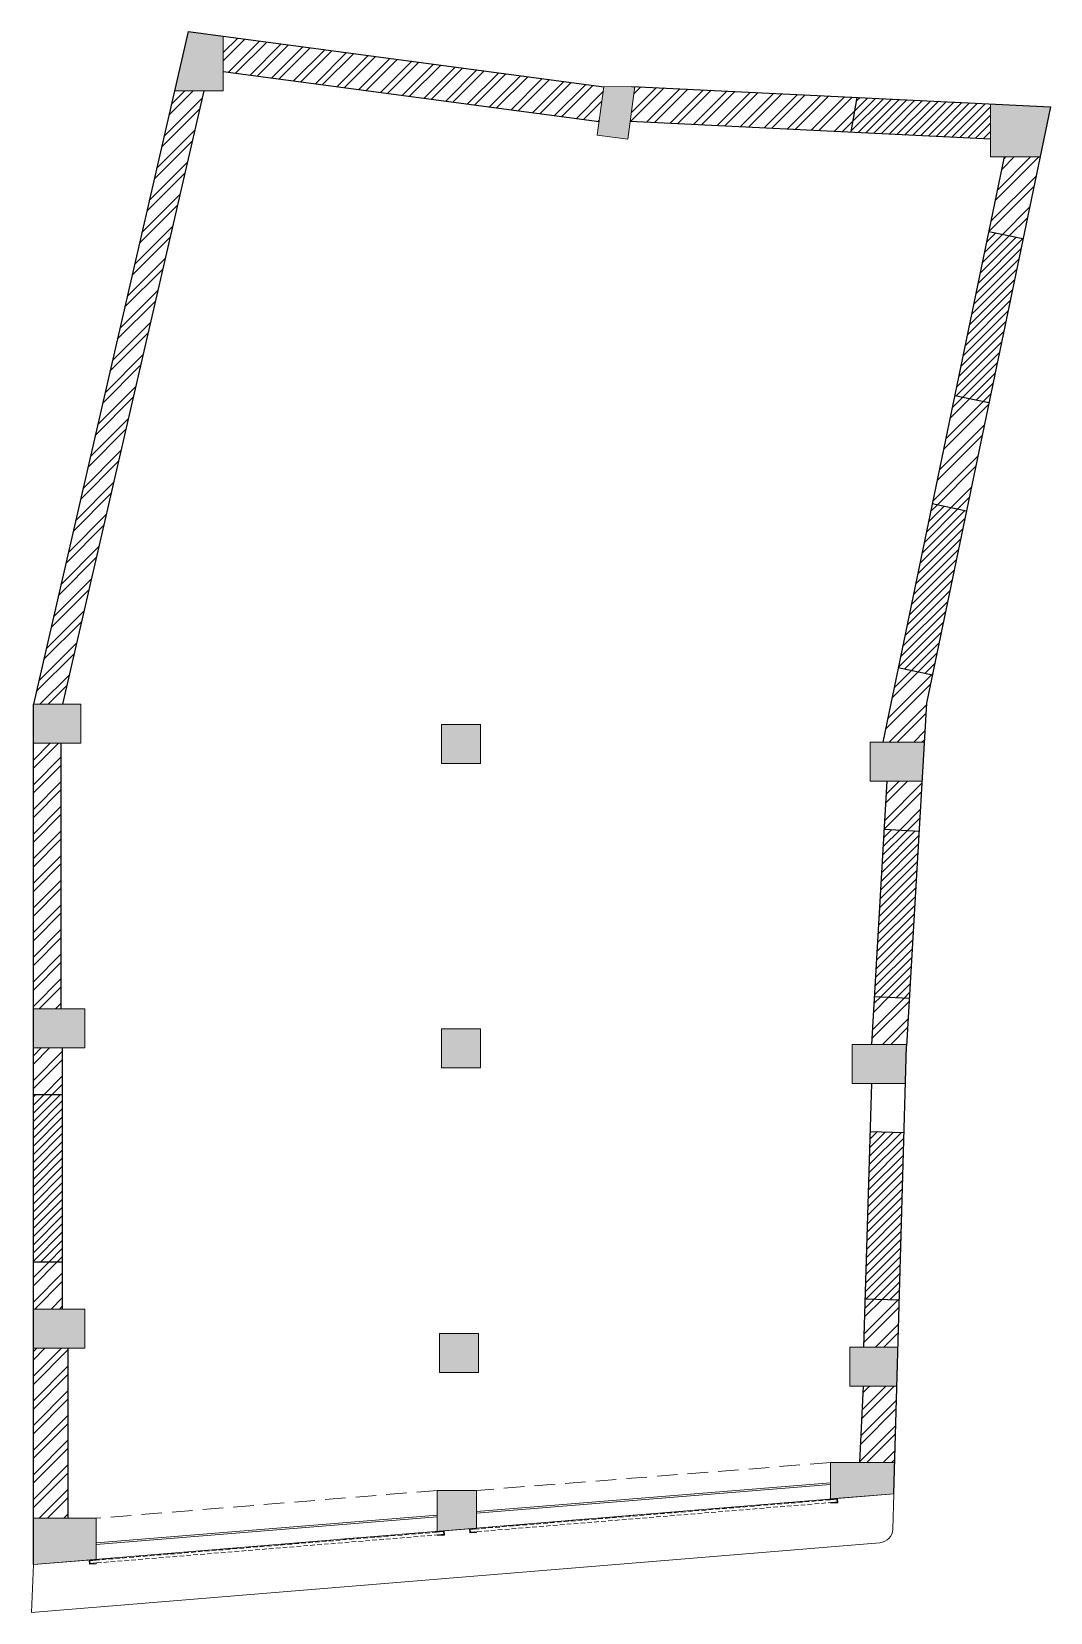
# Model space of a CAD drawing. Header units: feet. Extents: x -4269 to 3033, y -5575 to 5752.
import ezdxf

# ---------------------------------------------------------------- set-up
doc = ezdxf.new("R2010")
doc.units = ezdxf.units.FT
doc.header["$LTSCALE"] = 33
doc.header["$MEASUREMENT"] = 0
doc.linetypes.add('HIDDEN', pattern=[9.525, 6.35, -3.175])
doc.linetypes.add('HIDDENX2', pattern=[0.75, 0.5, -0.25])
for name, color, linetype, lineweight in [('A-COL', 243, 'Continuous', 9), ('A-Glazing', 4, 'Continuous', 20), ('A-shutter', 8, 'Continuous', 18), ('A-STAIR', 6, 'Continuous', 5), ('beam', 90, 'Continuous', 9), ('column hatch', 5, 'Continuous', 0), ('LN-HATCH', 251, 'Continuous', 0), ('rolling shutter', 1, 'Continuous', 5)]:
    doc.layers.add(name, color=color, linetype=linetype, lineweight=lineweight)
doc.layers.add('A-WALL', color=1, linetype='Continuous')
pattern_1 = [(225, (-5864106.86, 5280898.62), (29.43331977, -29.43331977), [])]

# ---------------------------------------------------------------- blocks, each defined once
blk = doc.blocks.new('*U2')
at = {"layer": 'A-shutter', "color": 5, "ltscale": 10}
for points in [[(41038450, -1561539), (41038450, -1561544), (41038405, -1561544), (41038405, -1561564), (41038450, -1561564), (41038450, -1561569), (41038400, -1561569), (41038400, -1561539)], [(41040904, -1561539), (41040904, -1561544), (41040949, -1561544), (41040949, -1561564), (41040904, -1561564), (41040904, -1561569), (41040954, -1561569), (41040954, -1561539)]]:
    blk.add_lwpolyline(points, close=True, dxfattribs=at)
at = {"layer": 'A-shutter', "color": 5, "linetype": 'HIDDENX2', "ltscale": 2}
blk.add_lwpolyline([(41038405, -1561544), (41038405, -1561564), (41040949, -1561564), (41040949, -1561544)], close=True, dxfattribs=at)
blk = doc.blocks.new('*U3')
at = {"layer": 'A-shutter', "color": 5, "ltscale": 10}
for points in [[(41038450, -1561539), (41038450, -1561544), (41038405, -1561544), (41038405, -1561564), (41038450, -1561564), (41038450, -1561569), (41038400, -1561569), (41038400, -1561539)], [(41040998, -1561539), (41040998, -1561544), (41041043, -1561544), (41041043, -1561564), (41040998, -1561564), (41040998, -1561569), (41041048, -1561569), (41041048, -1561539)]]:
    blk.add_lwpolyline(points, close=True, dxfattribs=at)
at = {"layer": 'A-shutter', "color": 5, "linetype": 'HIDDENX2', "ltscale": 2}
blk.add_lwpolyline([(41038405, -1561544), (41038405, -1561564), (41041043, -1561564), (41041043, -1561544)], close=True, dxfattribs=at)

msp = doc.modelspace()

# ---------------------------------------------------------------- hatches: boundary and pattern name
at = {"layer": 'column hatch'}
h = msp.add_hatch(color=8, dxfattribs=at)
h.dxf.hatch_style = 1
h.paths.add_polyline_path([(1917, -4502), (1457, -4502), (1457, -4762), (1911, -4727)])
h.paths.add_polyline_path([(1941, -3674), (1595, -3674), (1595, -3954), (1933, -3954)])
h.paths.add_polyline_path([(2002, -1519), (2003, -1505), (1612, -1505), (1612, -1785), (1994, -1785)])
h.paths.add_polyline_path([(2129, 661), (1742, 661), (1742, 381), (2113, 381)])
h.paths.add_polyline_path([(3033, 5213), (2603, 5234), (2603, 4854), (2959, 4854)])
h.paths.add_polyline_path([(54, 5359), (33, 5360), (-168, 5357), (-214, 5010), (4, 4981)])
h.paths.add_polyline_path([(-2895, 5719), (-3147, 5752), (-3245, 5327), (-2895, 5327)])
h.paths.add_polyline_path([(-3916, 933), (-4256, 933), (-4256, 653), (-3916, 653)])
h.paths.add_polyline_path([(-1051, 787), (-1331, 787), (-1331, 507), (-1051, 507)])
h.paths.add_polyline_path([(-1051, -1393), (-1331, -1393), (-1331, -1673), (-1051, -1673)])
h.paths.add_polyline_path([(-3886, -1251), (-4256, -1251), (-4256, -1531), (-3886, -1531)])
h.paths.add_polyline_path([(-1065, -3577), (-1344, -3577), (-1345, -3857), (-1065, -3857)])
h.paths.add_polyline_path([(-3886, -3402), (-4256, -3402), (-4256, -3682), (-3886, -3682)])
h = msp.add_hatch(color=8, dxfattribs=at)
h.dxf.hatch_style = 1
h.paths.add_polyline_path([(-1081, -4701), (-1361, -4701), (-1361, -4996), (-1081, -4973)])
h = msp.add_hatch(color=8, dxfattribs=at)
h.dxf.hatch_style = 1
h.paths.add_polyline_path([(-3806, -4901), (-4256, -4901), (-4256, -5233), (-3806, -5196)])
at = {"layer": 'LN-HATCH'}
h = msp.add_hatch(dxfattribs=at)
h.set_pattern_fill('ANSI32', color=256, scale=333, angle=180)
h.set_pattern_definition([(225, (-5864106.86, 5280898.62), (88.2999593, -88.2999593), []), (225, (-5864165.73, 5280898.62), (88.2999593, -88.2999593), [])])
h.paths.add_polyline_path([(1933, -3954), (1695, -3954), (1667, -4502), (1917, -4502)])
h.paths.add_polyline_path([(1649, 5281), (54, 5359), (21, 5110), (1605, 5033)])
h.paths.add_polyline_path([(-168, 5357), (-2895, 5719), (-2895, 5467), (-201, 5109)])
h.paths.add_polyline_path([(-3035, 5327), (-3245, 5327), (-4256, 933), (-4046, 933)])
h.paths.add_polyline_path([(-4056, 653), (-4256, 653), (-4256, -1251), (-4056, -1251)])
h.paths.add_polyline_path([(-4006, -3682), (-4256, -3682), (-4256, -4901), (-4006, -4901)])
h.paths.add_polyline_path([(2592, 4320), (2837, 4269), (2959, 4854), (2703, 4854)])
h.paths.add_polyline_path([(2188, 1144), (1943, 1195), (1832, 661), (2129, 661), (2145, 939)])
h.paths.add_polyline_path([(2187, 2370), (2432, 2319), (2593, 3094), (2348, 3145)])
h.paths.add_polyline_path([(2022, -1175), (1772, -1161), (1752, -1505), (2003, -1505)])
h.paths.add_polyline_path([(1842, 37), (2092, 23), (2113, 381), (1862, 381)])
h.paths.add_polyline_path([(1950, -3336), (1706, -3329), (1695, -3674), (1941, -3674)])
h.paths.add_polyline_path([(-4256, -1866), (-4046, -1866), (-4046, -1531), (-4256, -1531)])
h.paths.add_polyline_path([(-4046, -3066), (-4256, -3066), (-4256, -3402), (-4046, -3402)])
h = msp.add_hatch(dxfattribs=at)
h.set_pattern_fill('ANSI31', color=256, scale=333, angle=180)
h.set_pattern_definition(pattern_1)
h.paths.add_polyline_path([(2603, 5234), (1649, 5281), (1605, 5033), (2603, 4984)])
h = msp.add_hatch(dxfattribs=at)
h.set_pattern_fill('ANSI31', color=256, scale=333, angle=180)
h.set_pattern_definition(pattern_1)
h.paths.add_polyline_path([(2837, 4269), (2592, 4320), (2348, 3145), (2593, 3094)])
h.paths.add_polyline_path([(2432, 2319), (2187, 2370), (1943, 1195), (2188, 1144)])
h.paths.add_polyline_path([(2092, 23), (1842, 37), (1772, -1161), (2022, -1175)])
h.paths.add_polyline_path([(1984, -2136), (1742, -2129), (1706, -3329), (1950, -3336)])
h.paths.add_polyline_path([(-4046, -1866), (-4256, -1866), (-4256, -3066), (-4046, -3066)])

# ---------------------------------------------------------------- linework, layer by layer
at = {"layer": 'A-COL'}
for p, q in [((-2895, 5719), (-2895, 5327)), ((-2895, 5327), (-3245, 5327)), ((-168, 5357), (-214, 5010)), ((-168, 5357), (33, 5360)), ((4, 4981), (54, 5359)), ((2603, 5234), (2603, 4854)), ((-214, 5010), (4, 4981)), ((-214, 5010), (4, 4981)), ((-214, 5010), (4, 4981)), ((2603, 4854), (2959, 4854)), ((-3916, 933), (-4256, 933)), ((-3916, 653), (-3916, 933)), ((-1331, 787), (-1051, 787)), ((-1331, 507), (-1331, 787)), ((-1051, 507), (-1051, 787)), ((-4256, 653), (-3916, 653)), ((2129, 661), (1742, 661)), ((1742, 661), (1742, 381)), ((-1331, 507), (-1051, 507)), ((1742, 381), (2113, 381)), ((-3886, -1251), (-4256, -1251)), ((-3886, -1531), (-3886, -1251)), ((-1331, -1393), (-1051, -1393)), ((-1331, -1673), (-1331, -1393)), ((-1051, -1673), (-1051, -1393)), ((-4256, -1531), (-3886, -1531)), ((2003, -1505), (1612, -1505)), ((1612, -1505), (1612, -1785)), ((-1331, -1673), (-1051, -1673)), ((1612, -1785), (1994, -1785)), ((-3886, -3402), (-4256, -3402)), ((-3886, -3682), (-3886, -3402)), ((-1345, -3577), (-1065, -3577)), ((-1345, -3857), (-1345, -3577)), ((-1065, -3857), (-1065, -3577)), ((-4256, -3682), (-3886, -3682)), ((1941, -3674), (1595, -3674)), ((1595, -3674), (1595, -3954)), ((-1345, -3857), (-1065, -3857)), ((1595, -3954), (1933, -3954)), ((1457, -4762), (1457, -4502)), ((1457, -4502), (1917, -4502)), ((-1361, -4996), (-1361, -4701)), ((-1361, -4701), (-1081, -4701)), ((-1361, -4701), (-1081, -4701)), ((-1081, -4701), (-1081, -4972)), ((1457, -4762), (1911, -4727)), ((-3806, -4901), (-4256, -4901)), ((-3806, -5196), (-3806, -4901)), ((-1361, -4871), (-1360, -4871)), ((-1361, -4996), (-1083, -4973)), ((-4256, -5233), (-3806, -5196))]:
    msp.add_line(p, q, dxfattribs=at)
msp.add_lwpolyline([(-1361, -4701), (-1081, -4701), (-1081, -4973), (-1361, -4996)], close=True, dxfattribs=at)
at = {"layer": 'A-Glazing'}
for points in [[(-1081, -4853), (1457, -4648), (1457, -4660), (-1081, -4865)], [(-3806, -5077), (-1361, -4879), (-1361, -4891), (-3806, -5089)]]:
    msp.add_lwpolyline(points, close=True, dxfattribs=at)
at = {"layer": 'A-STAIR'}
for p, q in [((1911, -4727), (-4256, -5233)), ((1911, -4727), (1904, -4979)), ((1812, -5076), (-4269, -5575)), ((-4256, -5233), (-4269, -5575))]:
    msp.add_line(p, q, dxfattribs=at)
msp.add_arc((1804, -4976), 100, 274.6955, 358.3799, dxfattribs=at)
at = {"layer": 'A-WALL'}
for p, q in [((-3147, 5752), (-4256, 933)), ((-3147, 5752), (-168, 5357)), ((-2895, 5467), (-201, 5109)), ((-3035, 5327), (-4046, 933)), ((33, 5360), (3033, 5213)), ((1605, 5033), (1649, 5281)), ((3033, 5213), (2145, 939)), ((21, 5110), (2603, 4984)), ((2703, 4854), (1832, 661)), ((2592, 4320), (2837, 4269)), ((2348, 3145), (2593, 3094)), ((2187, 2370), (2432, 2319)), ((1943, 1195), (2188, 1144)), ((-4256, -5233), (-4256, 933)), ((2145, 939), (2002, -1519)), ((-4056, -1251), (-4056, 653)), ((1862, 381), (1752, -1505)), ((1842, 37), (2092, 23)), ((1772, -1161), (2022, -1175)), ((-4046, -3402), (-4046, -1531)), ((1911, -4727), (2002, -1519)), ((1752, -1785), (1695, -3674)), ((-4046, -1866), (-4256, -1866)), ((1741, -2129), (1984, -2136)), ((-4046, -3066), (-4256, -3066)), ((1707, -3329), (1950, -3336)), ((-4006, -4901), (-4006, -3682)), ((1667, -4502), (1695, -3954))]:
    msp.add_line(p, q, dxfattribs=at)
at = {"layer": 'beam', "linetype": 'HIDDEN', "ltscale": 0.7}
for points in [[(1457, -4764), (1457, -4502), (-1081, -4701), (-1081, -4972)], [(-1361, -4701), (-3806, -4901), (-3806, -5196), (-1361, -4995)]]:
    msp.add_lwpolyline(points, close=True, dxfattribs=at)

# ---------------------------------------------------------------- block references
at = {"layer": 'rolling shutter', "rotation": 4.701169401127249}
for name, p in [('*U3', (-41029448, -1812151)), ('*U2', (-41032174, -1812375))]:
    msp.add_blockref(name, p, dxfattribs=at)

doc.saveas('drawing.dxf')
